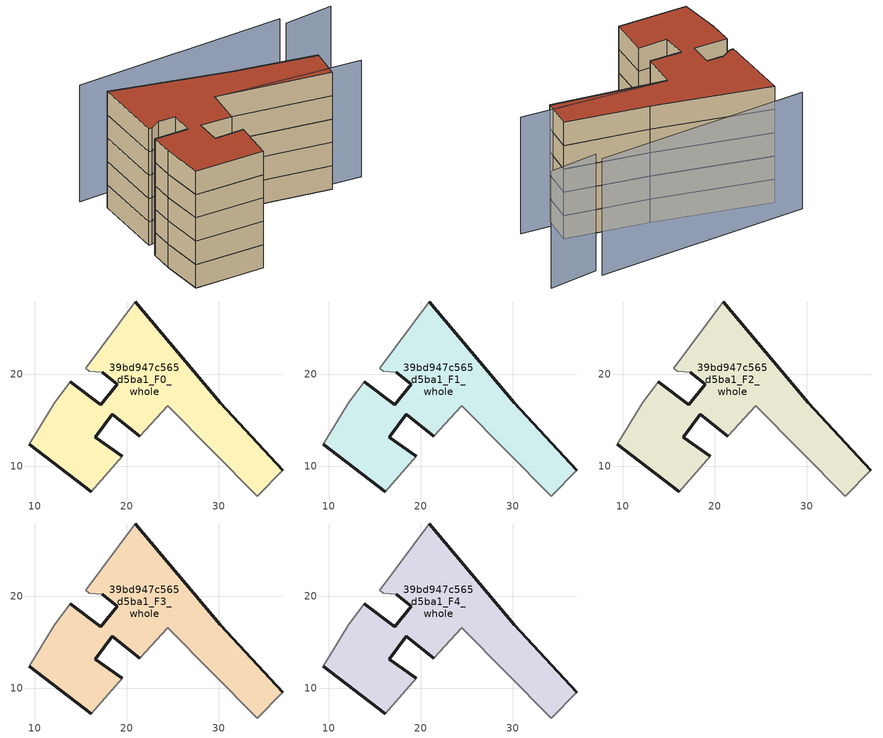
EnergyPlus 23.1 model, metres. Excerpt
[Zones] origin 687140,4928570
39bd947c565d5ba1_F0_whole
 floor ground (EU_floor_Construction): 34.22,6.78 36.97,9.58 30.16,16.92 20.93,27.88 15.56,20.64 15.92,20.37 17.34,20.25 18.98,18.92 17.18,16.7 13.89,19.21 12.14,16.86 9.42,12.39 16.15,7.25 19.52,11.08 16.61,13.18 18.43,15.68 21.43,13.25 24.48,16.58 z0
 wall outside (EU_wall_Construction): 20.93,27.88 30.16,16.92 36.97,9.58 / 21.43,13.25 18.43,15.68 16.61,13.18 19.52,11.08 / 16.15,7.25 9.42,12.39 / 13.89,19.21 17.18,16.7 18.98,18.92 17.34,20.25 z0:3
 wall adiabatic (EU_wall_Construction): 17.34,20.25 15.92,20.37 15.56,20.64 20.93,27.88 / 36.97,9.58 34.22,6.78 24.48,16.58 21.43,13.25 / 19.52,11.08 16.15,7.25 / 9.42,12.39 12.14,16.86 13.89,19.21 z0:3
39bd947c565d5ba1_F1_whole
 floor to 39bd947c565d5ba1_F0_whole (EU_floor_Construction): 34.22,6.78 36.97,9.58 30.16,16.92 20.93,27.88 15.56,20.64 15.92,20.37 17.34,20.25 18.98,18.92 17.18,16.7 13.89,19.21 12.14,16.86 9.42,12.39 16.15,7.25 19.52,11.08 16.61,13.18 18.43,15.68 21.43,13.25 24.48,16.58 z3
 wall outside (EU_wall_Construction): 20.93,27.88 30.16,16.92 36.97,9.58 / 21.43,13.25 18.43,15.68 16.61,13.18 19.52,11.08 / 16.15,7.25 9.42,12.39 / 13.89,19.21 17.18,16.7 18.98,18.92 17.34,20.25 z3:6
 wall adiabatic (EU_wall_Construction): 17.34,20.25 15.92,20.37 15.56,20.64 20.93,27.88 / 36.97,9.58 34.22,6.78 24.48,16.58 21.43,13.25 / 19.52,11.08 16.15,7.25 / 9.42,12.39 12.14,16.86 13.89,19.21 z3:6
39bd947c565d5ba1_F2_whole
 floor to 39bd947c565d5ba1_F1_whole (EU_floor_Construction): 34.22,6.78 36.97,9.58 30.16,16.92 20.93,27.88 15.56,20.64 15.92,20.37 17.34,20.25 18.98,18.92 17.18,16.7 13.89,19.21 12.14,16.86 9.42,12.39 16.15,7.25 19.52,11.08 16.61,13.18 18.43,15.68 21.43,13.25 24.48,16.58 z6
 wall outside (EU_wall_Construction): 20.93,27.88 30.16,16.92 36.97,9.58 / 21.43,13.25 18.43,15.68 16.61,13.18 19.52,11.08 / 16.15,7.25 9.42,12.39 / 13.89,19.21 17.18,16.7 18.98,18.92 17.34,20.25 z6:9
 wall adiabatic (EU_wall_Construction): 17.34,20.25 15.92,20.37 15.56,20.64 20.93,27.88 / 36.97,9.58 34.22,6.78 24.48,16.58 21.43,13.25 / 19.52,11.08 16.15,7.25 / 9.42,12.39 12.14,16.86 13.89,19.21 z6:9
39bd947c565d5ba1_F3_whole
 floor to 39bd947c565d5ba1_F2_whole (EU_floor_Construction): 34.22,6.78 36.97,9.58 30.16,16.92 20.93,27.88 15.56,20.64 15.92,20.37 17.34,20.25 18.98,18.92 17.18,16.7 13.89,19.21 12.14,16.86 9.42,12.39 16.15,7.25 19.52,11.08 16.61,13.18 18.43,15.68 21.43,13.25 24.48,16.58 z9
 wall outside (EU_wall_Construction): 20.93,27.88 30.16,16.92 36.97,9.58 / 21.43,13.25 18.43,15.68 16.61,13.18 19.52,11.08 / 16.15,7.25 9.42,12.39 / 13.89,19.21 17.18,16.7 18.98,18.92 17.34,20.25 z9:12
 wall adiabatic (EU_wall_Construction): 17.34,20.25 15.92,20.37 15.56,20.64 20.93,27.88 / 36.97,9.58 34.22,6.78 24.48,16.58 21.43,13.25 / 19.52,11.08 16.15,7.25 / 9.42,12.39 12.14,16.86 13.89,19.21 z9:12
39bd947c565d5ba1_F4_whole
 floor to 39bd947c565d5ba1_F3_whole (EU_floor_Construction): 34.22,6.78 36.97,9.58 30.16,16.92 20.93,27.88 15.56,20.64 15.92,20.37 17.34,20.25 18.98,18.92 17.18,16.7 13.89,19.21 12.14,16.86 9.42,12.39 16.15,7.25 19.52,11.08 16.61,13.18 18.43,15.68 21.43,13.25 24.48,16.58 z12
 wall outside (EU_wall_Construction): 20.93,27.88 30.16,16.92 36.97,9.58 / 21.43,13.25 18.43,15.68 16.61,13.18 19.52,11.08 / 16.15,7.25 9.42,12.39 / 13.89,19.21 17.18,16.7 18.98,18.92 17.34,20.25 z12:15
 wall adiabatic (EU_wall_Construction): 17.34,20.25 15.92,20.37 15.56,20.64 20.93,27.88 / 36.97,9.58 34.22,6.78 24.48,16.58 21.43,13.25 / 19.52,11.08 16.15,7.25 / 9.42,12.39 12.14,16.86 13.89,19.21 z12:15
 roof outside (EU_roof_Construction): 30.16,16.92 36.97,9.58 34.22,6.78 24.48,16.58 21.43,13.25 18.43,15.68 16.61,13.18 19.52,11.08 16.15,7.25 9.42,12.39 12.14,16.86 13.89,19.21 17.18,16.7 18.98,18.92 17.34,20.25 15.92,20.37 15.56,20.64 20.93,27.88 z15
shading: 24.41,16.64 37.8,4.85 / 46.88,12.35 41.65,15.44 / 42.26,16.48 20.95,31.15 z0:15
[Building]
EU S2 Campaign: North Axis=0; Terrain=City; Solar Distribution=FullExterior
[Site:Location]
Bologna: Latitude=44.5; Longitude=11.25; Time Zone=1; Elevation=37
[SizingPeriod:WeatherFileDays]
AnnualSizingPeriod: Begin Month=1; Begin Day of Month=1; End Month=12; End Day of Month=31; Day of Week for Start Day=Monday; Use Weather File Daylight Saving Period=No; Use Weather File Rain and Snow Indicators=No
[MATERIAL]
EU_InternalMass_Material: Roughness=MediumRough; Thickness=0.1; Conductivity=1; Density=1800; Specific Heat=900; Thermal Absorptance=0.9; Solar Absorptance=0.7; Visible Absorptance=0.7
[MATERIAL:NOMASS] Roughness=MediumRough; Thermal Absorptance=0.9; Solar Absorptance=0.7; Visible Absorptance=0.7
Name | Thermal Resistance
EU_wall_NoMass | 0.905828
EU_roof_NoMass | 0.37593
EU_floor_NoMass | 0.67114
[CONSTRUCTION]
EU_wall_Construction: EU_wall_NoMass
EU_roof_Construction: EU_roof_NoMass
EU_floor_Construction: EU_floor_NoMass
EU_InternalMass_Construction: EU_InternalMass_Material
[ZONE] Type=1; Multiplier=1; Ceiling Height=autocalculate; Volume=624.696; Floor Area=autocalculate; Part of Total Floor Area=Yes
39bd947c565d5ba1_F0_whole; 39bd947c565d5ba1_F1_whole; 39bd947c565d5ba1_F2_whole; 39bd947c565d5ba1_F3_whole; 39bd947c565d5ba1_F4_whole
[INTERNALMASS] Construction=EU_InternalMass_Construction; Surface Area=208.232
Name | Zone or ZoneList
39bd947c565d5ba1_F0_whole_EU_InternalMass | 39bd947c565d5ba1_F0_whole
39bd947c565d5ba1_F1_whole_EU_InternalMass | 39bd947c565d5ba1_F1_whole
39bd947c565d5ba1_F2_whole_EU_InternalMass | 39bd947c565d5ba1_F2_whole
39bd947c565d5ba1_F3_whole_EU_InternalMass | 39bd947c565d5ba1_F3_whole
39bd947c565d5ba1_F4_whole_EU_InternalMass | 39bd947c565d5ba1_F4_whole
[OTHEREQUIPMENT] Fuel Type=Electricity; Design Level Calculation Method=Watts/Area; Power per Zone Floor Area=1; Fraction Latent=0; Fraction Radiant=0; Fraction Lost=0; Carbon Dioxide Generation Rate=0; EndUse Subcategory=EU_Step8_InternalGains
Name | Zone or ZoneList or Space or SpaceList | Schedule
EU_Step8_InternalGain_39bd947c565d5ba1_F0_whole_f000 | 39bd947c565d5ba1_F0_whole | EU_Step8_GainSchedule_39bd947c565d5ba1_F0_whole_f000
EU_Step8_InternalGain_39bd947c565d5ba1_F1_whole_f000 | 39bd947c565d5ba1_F1_whole | EU_Step8_GainSchedule_39bd947c565d5ba1_F1_whole_f000
EU_Step8_InternalGain_39bd947c565d5ba1_F2_whole_f000 | 39bd947c565d5ba1_F2_whole | EU_Step8_GainSchedule_39bd947c565d5ba1_F2_whole_f000
EU_Step8_InternalGain_39bd947c565d5ba1_F3_whole_f000 | 39bd947c565d5ba1_F3_whole | EU_Step8_GainSchedule_39bd947c565d5ba1_F3_whole_f000
EU_Step8_InternalGain_39bd947c565d5ba1_F4_whole_f000 | 39bd947c565d5ba1_F4_whole | EU_Step8_GainSchedule_39bd947c565d5ba1_F4_whole_f000
[ZONEVENTILATION:DESIGNFLOWRATE] Schedule=EU_AlwaysOn; Design Flow Rate Calculation Method=AirChanges/Hour; Air Changes per Hour=0.73129; Ventilation Type=Natural; Fan Pressure Rise=0; Fan Total Efficiency=1; Constant Term Coefficient=1; Temperature Term Coefficient=0; Velocity Term Coefficient=0; Velocity Squared Term Coefficient=0; Minimum Indoor Temperature=-100; Maximum Indoor Temperature=100; Delta Temperature=-100; Minimum Outdoor Temperature=-100; Maximum Outdoor Temperature=100; Maximum Wind Speed=40
Name | Zone or ZoneList or Space or SpaceList
EU_ConstantAir_39bd947c565d5ba1_F0_whole | 39bd947c565d5ba1_F0_whole
EU_ConstantAir_39bd947c565d5ba1_F1_whole | 39bd947c565d5ba1_F1_whole
EU_ConstantAir_39bd947c565d5ba1_F2_whole | 39bd947c565d5ba1_F2_whole
EU_ConstantAir_39bd947c565d5ba1_F3_whole | 39bd947c565d5ba1_F3_whole
EU_ConstantAir_39bd947c565d5ba1_F4_whole | 39bd947c565d5ba1_F4_whole
[HVACTEMPLATE:THERMOSTAT] Constant Heating Setpoint=20; Constant Cooling Setpoint=50
EU_HeatOnly_39bd947c565d5ba1_F0_whole; EU_HeatOnly_39bd947c565d5ba1_F1_whole; EU_HeatOnly_39bd947c565d5ba1_F2_whole; EU_HeatOnly_39bd947c565d5ba1_F3_whole; EU_HeatOnly_39bd947c565d5ba1_F4_whole
[HVACTEMPLATE:ZONE:IDEALLOADSAIRSYSTEM] System Availability Schedule=EU_AlwaysOn; Maximum Heating Supply Air Temperature=50; Minimum Cooling Supply Air Temperature=13; Maximum Heating Supply Air Humidity Ratio=0.0156; Minimum Cooling Supply Air Humidity Ratio=0.0077; Heating Limit=NoLimit; Cooling Limit=NoLimit; Heating Availability Schedule=EU_AlwaysOn; Cooling Availability Schedule=EU_CoolingOff; Dehumidification Control Type=ConstantSensibleHeatRatio; Cooling Sensible Heat Ratio=0.7; Dehumidification Setpoint=60; Humidification Control Type=None; Humidification Setpoint=30; Outdoor Air Method=None; Outdoor Air Flow Rate per Person=0.00944; Outdoor Air Flow Rate per Zone Floor Area=0; Outdoor Air Flow Rate per Zone=0; Demand Controlled Ventilation Type=None; Outdoor Air Economizer Type=NoEconomizer; Heat Recovery Type=None; Sensible Heat Recovery Effectiveness=0.7; Latent Heat Recovery Effectiveness=0.65
Name | Template Thermostat
39bd947c565d5ba1_F0_whole | EU_HeatOnly_39bd947c565d5ba1_F0_whole
39bd947c565d5ba1_F1_whole | EU_HeatOnly_39bd947c565d5ba1_F1_whole
39bd947c565d5ba1_F2_whole | EU_HeatOnly_39bd947c565d5ba1_F2_whole
39bd947c565d5ba1_F3_whole | EU_HeatOnly_39bd947c565d5ba1_F3_whole
39bd947c565d5ba1_F4_whole | EU_HeatOnly_39bd947c565d5ba1_F4_whole
[SIZING:ZONE] Zone Cooling Design Supply Air Temperature Input Method=SupplyAirTemperature; Zone Cooling Design Supply Air Temperature=13; Zone Heating Design Supply Air Temperature Input Method=SupplyAirTemperature; Zone Heating Design Supply Air Temperature=50; Zone Cooling Design Supply Air Humidity Ratio=0.008; Zone Heating Design Supply Air Humidity Ratio=0.008; Cooling Design Air Flow Method=DesignDay; Cooling Design Air Flow Rate=0; Cooling Minimum Air Flow per Zone Floor Area=0.000762; Cooling Minimum Air Flow=0; Cooling Minimum Air Flow Fraction=0.2; Heating Design Air Flow Method=DesignDay; Heating Design Air Flow Rate=0; Heating Maximum Air Flow per Zone Floor Area=0.002032; Heating Maximum Air Flow=0.141576; Heating Maximum Air Flow Fraction=0.3; Account for Dedicated Outdoor Air System=No; Dedicated Outdoor Air System Control Strategy=NeutralSupplyAir; Dedicated Outdoor Air Low Setpoint Temperature for Design=autosize; Dedicated Outdoor Air High Setpoint Temperature for Design=autosize; Zone Load Sizing Method=Sensible Load Only No Latent Load; Zone Latent Cooling Design Supply Air Humidity Ratio Input Method=HumidityRatioDifference; Zone Cooling Design Supply Air Humidity Ratio Difference=0.005; Zone Latent Heating Design Supply Air Humidity Ratio Input Method=HumidityRatioDifference; Zone Humidification Design Supply Air Humidity Ratio Difference=0.005
39bd947c565d5ba1_F0_whole; 39bd947c565d5ba1_F1_whole; 39bd947c565d5ba1_F2_whole; 39bd947c565d5ba1_F3_whole; 39bd947c565d5ba1_F4_whole
[SCHEDULE:CONSTANT]
Name | Hourly Value
EU_AlwaysOn | 1
EU_CoolingOff | 0
[SCHEDULE:FILE] Column Number=1; Rows to Skip at Top=0; Number of Hours of Data=8760; Column Separator=Comma; Interpolate to Timestep=No; Minutes per Item=60; Adjust Schedule for Daylight Savings=Yes
Name | File
EU_Step8_GainSchedule_39bd947c565d5ba1_F0_whole_f000 | ../../schedules/39bd947c565d5ba1/39bd947c565d5ba1_F0_whole_f000_gain.csv
EU_Step8_GainSchedule_39bd947c565d5ba1_F1_whole_f000 | ../../schedules/39bd947c565d5ba1/39bd947c565d5ba1_F1_whole_f000_gain.csv
EU_Step8_GainSchedule_39bd947c565d5ba1_F2_whole_f000 | ../../schedules/39bd947c565d5ba1/39bd947c565d5ba1_F2_whole_f000_gain.csv
EU_Step8_GainSchedule_39bd947c565d5ba1_F3_whole_f000 | ../../schedules/39bd947c565d5ba1/39bd947c565d5ba1_F3_whole_f000_gain.csv
EU_Step8_GainSchedule_39bd947c565d5ba1_F4_whole_f000 | ../../schedules/39bd947c565d5ba1/39bd947c565d5ba1_F4_whole_f000_gain.csv
